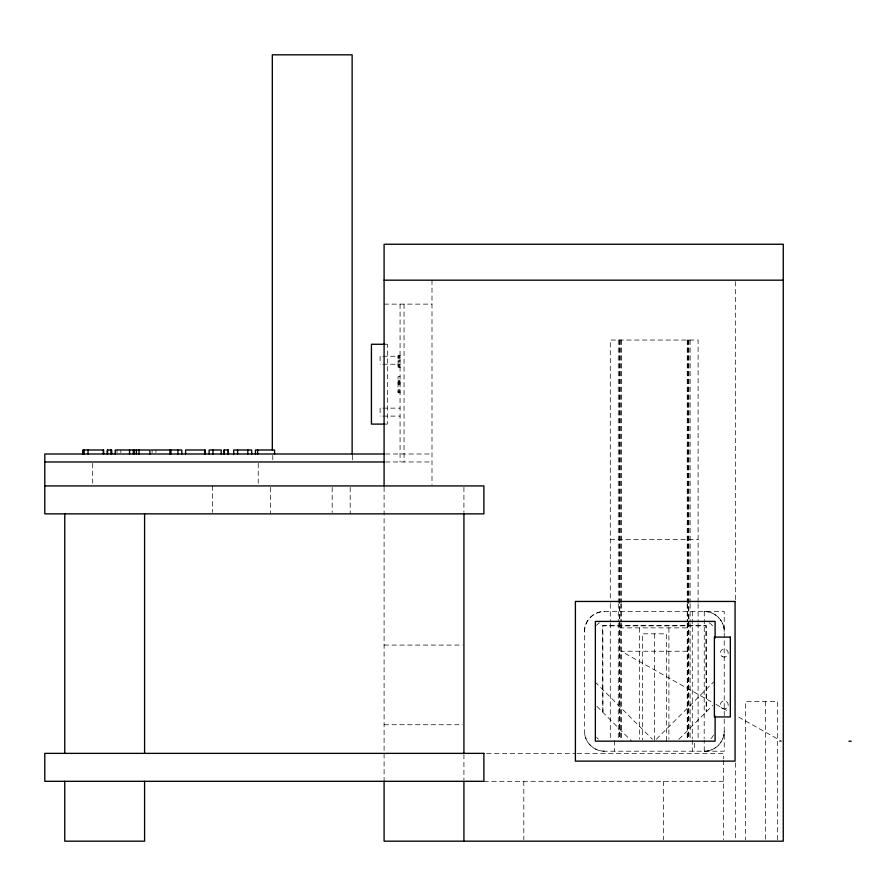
<?xml version="1.0" encoding="UTF-8"?>
<svg xmlns="http://www.w3.org/2000/svg" width="896" height="896" viewBox="0 0 896 896"><rect width="100%" height="100%" fill="white"/><g stroke="black" fill="none" stroke-linecap="round" stroke-linejoin="round"><path stroke-width="0.67" stroke-dasharray="4.48 3.36" d="M584.517 631.445C584.293 620.771 593.802 611.262 604.475 611.486L724.226 611.486L724.226 751.195L604.475 751.195C593.802 751.419 584.293 741.899 584.517 731.237L584.517 631.445A19.958 19.958 0 0 1 604.475 611.486M656.342 739.234L713.642 681.934M678.877 739.278L712.678 705.488M704.267 751.195C714.93 751.419 724.45 741.899 724.226 731.237A19.958 19.958 0 0 1 704.267 751.195L704.178 740.018M384.093 304.125L431.995 304.125M386.221 344.266L387.397 344.266L387.397 424.099L386.221 424.099M400.064 355.578L398.059 355.578L398.059 367.595L400.064 367.539M398.059 355.891L400.064 355.891M382.76 356.25L400.064 356.25M398.059 357.157L400.064 357.157M398.059 357.224L400.064 357.224M398.059 357.403L400.064 357.403M398.059 358.781L400.064 358.781M398.059 360.315L400.064 360.315M398.059 361.782L400.064 361.782M382.76 364.224L400.064 364.224M398.059 364.493L400.064 364.493M398.059 364.683L400.064 364.683M398.059 365.87L400.064 365.87M398.059 365.949L400.064 365.949M398.059 366.587L400.064 366.587M398.059 367.282L400.064 367.282M400.064 376.622L398.059 376.622L398.059 392.795L400.064 392.795M398.059 380.778L400.064 380.778M398.059 381.158L400.064 381.091M398.059 381.55L400.064 381.55M398.059 382.435L400.064 382.435M398.059 382.782L400.064 382.782M398.059 383.062L400.064 383.062M398.059 383.152L400.064 383.141M398.059 384.395L400.064 384.395M398.059 389.715L400.064 389.715M398.059 390.97L400.064 390.97M398.059 391.317L400.064 391.149M398.059 392.482L400.064 392.482M382.76 408.139L400.064 408.139M382.76 416.114L400.064 416.114M385.459 453.992L431.995 453.992M385.459 461.966L431.995 461.966M610.288 539.627L698.107 539.627M619.528 627.872L688.867 627.872M384.093 645.075L462.549 645.075M687.221 651.235L621.174 651.235L714.784 703.73M384.093 724.741L462.549 724.741M779.352 741.227L781.648 741.227L736.669 715.994M486.674 753.368L575.781 753.368M577.181 753.368L723.386 753.368L723.386 758.946M483.885 781.301L723.386 781.301M704.267 611.486C714.93 611.262 724.45 620.771 724.226 631.445A19.958 19.958 0 0 0 704.267 611.486L704.178 738.618M716.005 704.413L729.378 711.906M595.09 681.934L652.389 739.234M596.938 706.362L631.277 740.813M777.515 839.787L777.515 701.467L745.584 701.467L745.584 839.787M765.621 701.467L765.621 839.787M735.358 281.568L735.358 600.544M735.358 762.832L735.358 839.776M723.386 760.346L723.386 839.787M698.107 602.437L698.107 340.043L610.288 340.043L610.288 602.437M698.107 603.837L698.107 621.981M698.107 623.37L698.107 739.211M694.288 743.21L694.288 751.195M692.283 611.486L692.283 738.618M692.283 740.018L692.283 751.195M690.122 340.043L690.122 602.437M690.122 603.837L690.122 621.981M690.122 623.37L690.122 739.211M688.867 340.043L688.867 739.211M688.61 340.043L688.61 739.211M687.49 340.043L687.49 602.437M687.49 603.837L687.49 621.981M687.49 623.37L687.49 739.211M687.221 340.043L687.221 602.437M687.221 603.837L687.221 621.981M687.221 623.37L687.221 739.211M668.909 627.872L668.909 739.211M666.344 740.813L666.344 633.83L642.387 633.83L642.387 739.816M663.51 781.301L663.51 839.787M654.371 633.83L654.371 741.216M639.486 627.872L639.486 739.211M621.174 340.043L621.174 602.437M621.174 603.837L621.174 621.981M621.174 623.37L621.174 739.211M620.917 340.043L620.917 602.437M620.917 603.837L620.917 621.981M620.917 623.37L620.917 739.211M619.786 340.043L619.786 739.211M619.528 340.043L619.528 739.211M618.274 340.043L618.274 602.437M618.274 603.837L618.274 621.981M618.274 623.37L618.274 739.211M614.454 740.544L614.454 751.195M610.288 603.837L610.288 621.981M610.288 623.37L610.288 739.211M523.802 781.301L523.802 839.787M463.926 487.312L463.926 512.501M463.926 754.466L463.926 779.912M431.995 280.179L431.995 484.534M404.051 304.125L404.051 461.966M400.064 304.125L400.064 461.966M384.093 487.234L384.093 779.621M380.106 356.25L380.106 364.224M380.106 408.139L380.106 416.114M352.632 455.314L352.632 461.966M350.19 487.323L350.19 513.867M332.17 487.323L332.17 512.467M272.798 455.314L272.798 461.966M270.357 487.323L270.357 513.867M258.238 463.299L258.238 483.258M212.43 485.923L212.43 512.467M155.926 449.994L155.926 452.659M152.085 449.994L152.085 452.659M120.848 449.994L120.848 452.659M117.018 449.994L117.018 452.659M92.702 463.299L92.702 483.258M598.405 739.133A9.957 9.957 0 0 1 596.568 737.296M604.475 751.195A19.958 19.958 0 0 1 584.517 731.237M713.462 735.045A9.957 9.957 0 0 1 710.326 739.133M709.24 622.821A9.957 9.957 0 0 1 713.462 627.626M596.568 625.374A9.957 9.957 0 0 1 599.491 622.821M602.874 711.838L602.47 625.453L706.261 625.453L706.261 711.906L705.858 625.856L602.874 625.856L602.874 711.838M722.221 656.533A3.987 3.987 0 0 0 728.213 653.083A3.987 3.987 0 0 0 722.221 649.622A3.987 3.987 0 0 0 722.221 656.533M722.221 708.434A3.987 3.987 0 0 0 728.213 704.973A3.987 3.987 0 0 0 722.221 701.512A3.987 3.987 0 0 0 722.221 708.434"/><path stroke-width="1.34" d="M384.093 280.179L783.261 280.179M385.213 344.266L371.437 344.266L371.437 424.099L385.213 424.099M151.155 449.994L181.776 449.994L181.776 453.992M384.093 453.992L44.8 453.992L44.8 513.867L483.885 513.867L483.885 485.923L44.8 485.923M44.8 461.966L384.093 461.966M848.904 741.227L851.2 741.227M715.109 638.12L715.109 621.41L595.358 621.41L595.358 741.16L715.109 741.16L715.109 716.094M463.926 513.778L463.926 753.368M463.926 781.301L463.926 841.176M384.093 485.923L384.093 244.25L783.261 244.25L783.261 841.176L384.093 841.176L384.093 781.021M352.139 453.992L352.139 54.824L272.317 54.824L272.317 449.803M274.557 453.992L274.557 449.994L255.45 449.994L255.45 453.992M257.634 449.994L257.634 453.992M251.642 453.992L251.642 449.994L233.733 449.994L233.733 453.992M247.811 449.994L247.811 453.992M237.574 449.994L237.574 453.992M228.379 453.992L228.379 449.994L224.011 449.994L224.011 453.992M228.11 449.994L228.11 453.992M224.28 449.994L224.28 453.992M221.211 453.992L221.211 449.994L209.149 449.994L209.149 453.992M212.979 449.994L212.979 453.992M205.274 453.992L205.274 449.994L185.595 449.994L185.595 453.992M204.837 449.994L204.837 453.992M177.946 449.994L177.946 453.992M170.834 449.994L170.834 453.992M170.397 449.994L170.397 453.992M170.173 449.994L170.173 453.992M149.89 453.992L149.89 449.994L115.237 449.994L115.237 453.992M144.592 513.867L144.592 753.368M144.592 781.301L144.592 841.176L64.758 841.176L64.758 781.301M138.992 449.994L138.992 453.992M136.405 449.994L136.405 453.992M133.773 449.994L133.773 453.992M133.694 449.994L133.694 453.992M133.37 449.994L133.37 453.992M129.562 449.994L129.562 453.992M111.653 453.992L111.653 449.994L107.285 449.994L107.285 453.992M111.384 449.994L111.384 453.992M111.205 449.994L111.205 453.992M107.554 449.994L107.554 453.992M103.656 453.992L103.656 449.994L83.003 449.994L83.003 453.992M103.309 449.994L103.309 453.992M88.043 449.994L88.043 453.992M84.202 449.994L84.202 453.992M83.283 449.994L83.283 453.992M64.758 513.867L64.758 753.368M735.067 601.451L575.4 601.451L575.4 761.118L735.067 761.118L735.067 601.451M730.341 637.112L714.381 637.112L714.381 716.946L730.341 716.946L730.341 637.112M483.885 753.368L44.8 753.368L44.8 781.301L483.885 781.301L483.885 753.368"/></g></svg>
